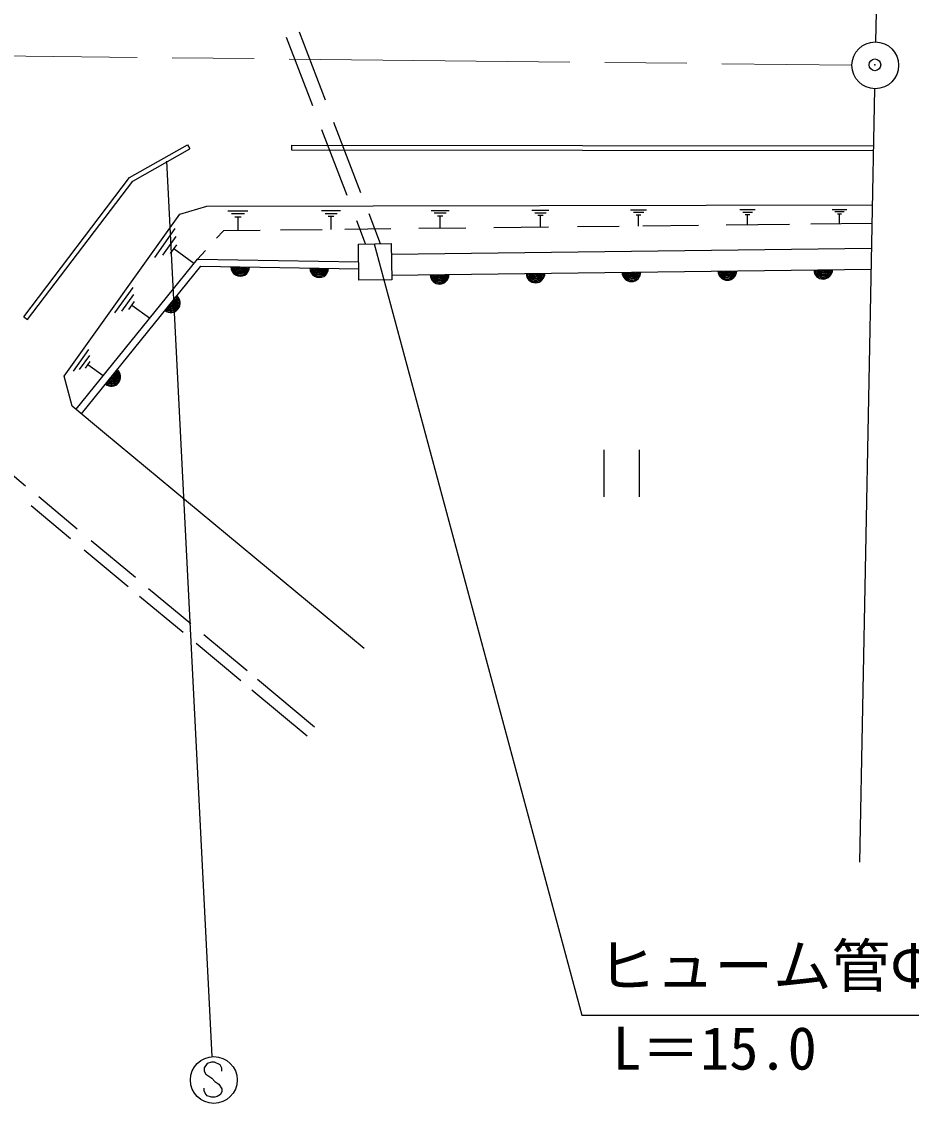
# Model space of a CAD drawing. Units: millimetres, scale not verified. Extents: x 40000 to 680000, y 20000 to 380000.
# Drawn here: x 223282 to 261311, y 240751 to 286968 of the extents above; entities that cross this region are included whole.
import ezdxf
from ezdxf.enums import TextEntityAlignment as Align

# ---------------------------------------------------------------- set-up
doc = ezdxf.new("R2010")
doc.units = ezdxf.units.MM
doc.header["$LTSCALE"] = 1000
doc.header["$PDMODE"] = 32
doc.header["$PDSIZE"] = 500
doc.linetypes.add('CHAIN', pattern=[18.5, 12, -1.5, 3.5, -1.5])
for name, color, linetype, lineweight in [('M-BGD', 7, 'Continuous', 25), ('M-BMK', 2, 'CHAIN', 13), ('M-BMK-SRVR', 3, 'Continuous', 25), ('M-STR-STR3', 7, 'Continuous', 25), ('M-STR-STRC', 7, 'Continuous', 25)]:
    doc.layers.add(name, color=color, linetype=linetype, lineweight=lineweight)
doc.layers.add('M-OTRS', color=6, linetype='Continuous')
doc.styles.add('ＭＳ ゴシック', font='')
doc.styles.get('ＭＳ ゴシック').set_extended_font_data('MS Gothic')

msp = doc.modelspace()

# ---------------------------------------------------------------- linework, layer by layer
at = {"layer": 'M-BGD'}
for p, q in [((235722, 283365), (234602, 286284)), ((236270, 283610), (235154, 286522)), ((237786, 279658), (236633, 282665)), ((237191, 279533), (236115, 282340)), ((227900, 280306), (230370, 281707)), ((228034, 280152), (230469, 281533)), ((230370, 281707), (230469, 281533)), ((234821, 281691), (259692, 281666)), ((234821, 281691), (234821, 281491)), ((234821, 281491), (259692, 281466)), ((223381, 274356), (227900, 280306)), ((223540, 274235), (228034, 280152)), ((225099, 271824), (230039, 278741)), ((230039, 278741), (231202, 279089)), ((231202, 279089), (259643, 279147)), ((232101, 278885), (232951, 278885)), ((232251, 278765), (232811, 278765)), ((236101, 278895), (236911, 278895)), ((236251, 278775), (236771, 278775)), ((238622, 277478), (238131, 278757)), ((240781, 278905), (241551, 278905)), ((240921, 278795), (241421, 278795)), ((245091, 278915), (245821, 278915)), ((245221, 278805), (245701, 278805)), ((245351, 278695), (245571, 278695)), ((245461, 278185), (245461, 278695)), ((249301, 278925), (249991, 278925)), ((249431, 278825), (249871, 278825)), ((249551, 278715), (249751, 278715)), ((249651, 278235), (249651, 278715)), ((253981, 278935), (254631, 278935)), ((254101, 278835), (254521, 278835)), ((254211, 278735), (254411, 278735)), ((254311, 278285), (254311, 278735)), ((257931, 278945), (258551, 278945)), ((258041, 278855), (258441, 278855)), ((258151, 278755), (258331, 278755)), ((258241, 278325), (258241, 278755)), ((232401, 278635), (232661, 278635)), ((232531, 278035), (232531, 278635)), ((236391, 278655), (236631, 278655)), ((236511, 278085), (236511, 278655)), ((237983, 277469), (237606, 278451)), ((241051, 278675), (241281, 278675)), ((241171, 278135), (241171, 278675)), ((252210, 278259), (249827, 278233)), ((256103, 278303), (253401, 278273)), ((259627, 278342), (257020, 278313)), ((228971, 276895), (229851, 278135)), ((229311, 276985), (229881, 277785)), ((231910, 278033), (231614, 277711)), ((233475, 278050), (231910, 278033)), ((236132, 278080), (234346, 278060)), ((239064, 278113), (237095, 278091)), ((242270, 278148), (240255, 278126)), ((245798, 278188), (243462, 278162)), ((248820, 278222), (247035, 278202)), ((229651, 277065), (229911, 277435)), ((237679, 277465), (239079, 277484)), ((237700, 275922), (237679, 277465)), ((239079, 277484), (239100, 275941)), ((230641, 276635), (229781, 277255)), ((231135, 277191), (230795, 276823)), ((239085, 277030), (259607, 277296)), ((225612, 270407), (230795, 276823)), ((225842, 270213), (230936, 276520)), ((230795, 276823), (237689, 276708)), ((230936, 276520), (237693, 276408)), ((239097, 276130), (259590, 276396)), ((239100, 275941), (237700, 275922)), ((227271, 274525), (228051, 275615)), ((227571, 274605), (228081, 275315)), ((227871, 274675), (228111, 275005)), ((228751, 274295), (227991, 274845)), ((223381, 274356), (223540, 274235)), ((225501, 272035), (226161, 272965)), ((225761, 272105), (226191, 272705)), ((226011, 272165), (226211, 272445)), ((226761, 271835), (226111, 272305)), ((225448, 270545), (225099, 271824)), ((226831, 269381), (225448, 270545)), ((237924, 260188), (226831, 269381)), ((248179, 266667), (248179, 268667)), ((249679, 268667), (249679, 266667)), ((222315, 268090), (223452, 267141)), ((224012, 266675), (225660, 265300)), ((223690, 266292), (225369, 264892)), ((225960, 264399), (227831, 262839)), ((226260, 264800), (228146, 263227)), ((228712, 262755), (230516, 261250)), ((228324, 262428), (230183, 260877)), ((231073, 260786), (232917, 259248)), ((230741, 260412), (232656, 258814)), ((233365, 258875), (235804, 256840)), ((233123, 258425), (235483, 256456))]:
    msp.add_line(p, q, dxfattribs=at)
for centre, radius, start, end in [((232626, 276492), 400, 179.0508, 359.0509), ((232626, 276492), 400, 179.0508, 359.0509), ((232626, 276492), 350, 179.0508, 359.0509), ((232626, 276492), 300, 179.0508, 359.0509), ((232626, 276492), 250, 179.0508, 359.0509), ((232626, 276492), 200, 179.0508, 359.0509), ((232626, 276492), 150, 179.0508, 359.0509), ((232626, 276492), 100, 179.0508, 359.0509), ((232626, 276492), 50, 179.0508, 359.0509), ((236004, 276436), 400, 179.0508, 359.0509), ((236004, 276436), 400, 179.0508, 359.0509), ((236004, 276436), 350, 179.0508, 359.0509), ((236004, 276436), 300, 179.0508, 359.0509), ((236004, 276436), 250, 179.0508, 359.0509), ((236004, 276436), 200, 179.0508, 359.0509), ((236004, 276436), 150, 179.0508, 359.0509), ((236004, 276436), 100, 179.0508, 359.0509), ((236004, 276436), 50, 179.0508, 359.0509), ((241146, 276156), 400, 180.7441, 0.7441), ((241146, 276156), 400, 180.7441, 0.7441), ((241146, 276156), 350, 180.7441, 0.7441), ((241146, 276156), 300, 180.7441, 0.7441), ((241146, 276156), 250, 180.7441, 0.7441), ((241146, 276156), 200, 180.7441, 0.7441), ((241146, 276156), 150, 180.7441, 0.7441), ((241146, 276156), 100, 180.7441, 0.7441), ((241146, 276156), 50, 180.7441, 0.7441), ((245245, 276210), 400, 180.7441, 0.7441), ((245245, 276210), 400, 180.7441, 0.7441), ((245245, 276210), 350, 180.7441, 0.7441), ((245245, 276210), 300, 180.7441, 0.7441), ((245245, 276210), 250, 180.7441, 0.7441), ((245245, 276210), 200, 180.7441, 0.7441), ((245245, 276210), 150, 180.7441, 0.7441), ((245245, 276210), 100, 180.7441, 0.7441), ((245245, 276210), 50, 180.7441, 0.7441), ((249343, 276263), 400, 180.7441, 0.7441), ((249343, 276263), 400, 180.7441, 0.7441), ((249343, 276263), 350, 180.7441, 0.7441), ((249343, 276263), 300, 180.7441, 0.7441), ((249343, 276263), 250, 180.7441, 0.7441), ((249343, 276263), 200, 180.7441, 0.7441), ((249343, 276263), 150, 180.7441, 0.7441), ((249343, 276263), 100, 180.7441, 0.7441), ((249343, 276263), 50, 180.7441, 0.7441), ((253442, 276316), 400, 180.7441, 0.7441), ((253442, 276316), 400, 180.7441, 0.7441), ((253442, 276316), 350, 180.7441, 0.7441), ((253442, 276316), 300, 180.7441, 0.7441), ((253442, 276316), 250, 180.7441, 0.7441), ((253442, 276316), 200, 180.7441, 0.7441), ((253442, 276316), 150, 180.7441, 0.7441), ((253442, 276316), 100, 180.7441, 0.7441), ((253442, 276316), 50, 180.7441, 0.7441), ((257540, 276369), 400, 180.7441, 0.7441), ((257540, 276369), 400, 180.7441, 0.7441), ((257540, 276369), 350, 180.7441, 0.7441), ((257540, 276369), 300, 180.7441, 0.7441), ((257540, 276369), 250, 180.7441, 0.7441), ((257540, 276369), 200, 180.7441, 0.7441), ((257540, 276369), 150, 180.7441, 0.7441), ((257540, 276369), 100, 180.7441, 0.7441), ((257540, 276369), 50, 180.7441, 0.7441), ((229663, 274943), 400, 231.0699, 51.0699), ((229663, 274943), 400, 231.0699, 51.0699), ((229663, 274943), 350, 231.0699, 51.0699), ((229663, 274943), 300, 231.0699, 51.0699), ((229663, 274943), 250, 231.0699, 51.0699), ((229663, 274943), 200, 231.0699, 51.0699), ((229663, 274943), 150, 231.0699, 51.0699), ((229663, 274943), 100, 231.0699, 51.0699), ((229663, 274943), 50, 231.0699, 51.0699), ((227116, 271790), 400, 231.0699, 51.0699), ((227116, 271790), 400, 231.0699, 51.0699), ((227116, 271790), 350, 231.0699, 51.0699), ((227116, 271790), 300, 231.0699, 51.0699), ((227116, 271790), 250, 231.0699, 51.0699), ((227116, 271790), 200, 231.0699, 51.0699), ((227116, 271790), 150, 231.0699, 51.0699), ((227116, 271790), 100, 231.0699, 51.0699), ((227116, 271790), 50, 231.0699, 51.0699)]:
    msp.add_arc(centre, radius, start, end, dxfattribs=at)
at = {"layer": 'M-BMK'}
msp.add_line((160721, 286166), (258767, 285113), dxfattribs=at)
at = {"layer": 'M-BMK-SRVR'}
for p, q in [((260484, 322589), (259778, 286112)), ((259739, 284102), (259099, 251057))]:
    msp.add_line(p, q, dxfattribs=at)
msp.add_circle((259767, 285102), 1000, dxfattribs=at)
at = {"layer": 'M-OTRS'}
msp.add_point((259753, 285123), dxfattribs=at)
at = {"layer": 'M-STR-STR3'}
for p, q in [((238354, 277474), (247227, 244521)), ((247227, 244521), (268229, 244521))]:
    msp.add_line(p, q, dxfattribs=at)
at = {"layer": 'M-STR-STRC'}
for p, q in [((231421, 242748), (229489, 281002)), ((231212, 242448), (231088, 242263)), ((231088, 242263), (231091, 242132)), ((231404, 242514), (231212, 242448)), ((231525, 242511), (231404, 242514)), ((231775, 242392), (231525, 242511)), ((231839, 242261), (231775, 242392)), ((231839, 242132), (231839, 242261)), ((231091, 242132), (231154, 242003)), ((231154, 242003), (231409, 241821)), ((231409, 241821), (231538, 241689)), ((231091, 241284), (231088, 241405)), ((231130, 241181), (231091, 241284)), ((231538, 241689), (231717, 241574)), ((231717, 241574), (231844, 241373)), ((231839, 241263), (231778, 241131)), ((231844, 241373), (231839, 241263)), ((231215, 241071), (231130, 241181)), ((231401, 241010), (231215, 241071)), ((231536, 241010), (231401, 241010)), ((231636, 241039), (231536, 241010)), ((231778, 241131), (231636, 241039))]:
    msp.add_line(p, q, dxfattribs=at)
msp.add_circle((231495, 241751), 1000, dxfattribs=at)

# ---------------------------------------------------------------- texts
at = {"layer": 'M-STR-STR3', "style": 'ＭＳ ゴシック'}
for s, p in [('ヒューム管Φ600', (247897, 247547)), ('L＝15.0', (248533, 244025))]:
    msp.add_text(s, height=1833, dxfattribs=at).set_placement(p, align=Align.TOP_LEFT)

doc.saveas('drawing.dxf')
